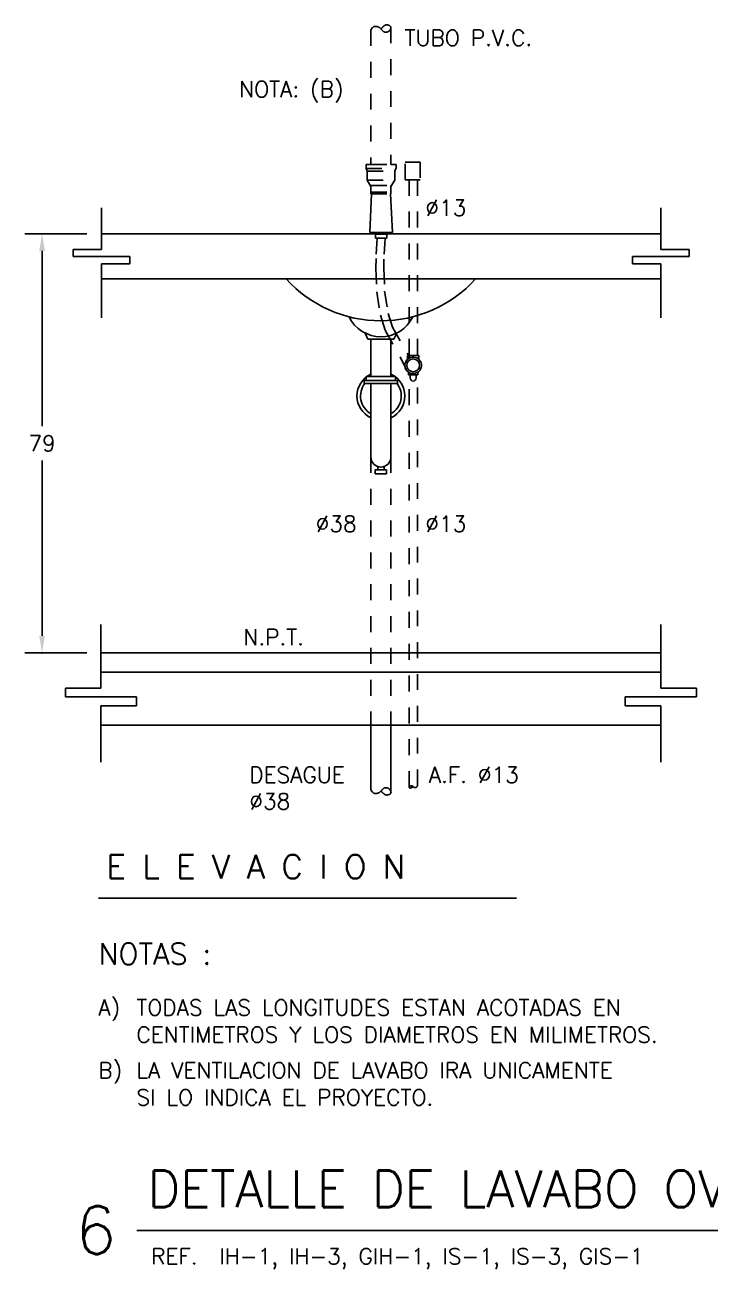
# Model space of a CAD drawing. Extents: x 145.7 to 190.5, y 293.8 to 329.7.
# Drawn here: x 158.45 to 162.75, y 304.97 to 312.79 of the extents above; entities that cross this region are included whole.
import ezdxf
from ezdxf.enums import TextEntityAlignment as Align

# ---------------------------------------------------------------- set-up
doc = ezdxf.new("R2010")
doc.units = 0
doc.header["$LTSCALE"] = 0.4
doc.header["$MEASUREMENT"] = 0
doc.linetypes.add('HIDDEN', pattern=[0.375, 0.25, -0.125])
doc.linetypes.add('HIDDEN2', pattern=[0.1875, 0.125, -0.0625])
doc.layers.add('A13', color=130, linetype='CONTINUOUS')
doc.layers.add('LETRAS', color=50, linetype='CONTINUOUS')
doc.styles.add('ROMANS', font='ROMANS.SHX', dxfattribs={"width": 1.5, "height": 0.3})

msp = doc.modelspace()

# ---------------------------------------------------------------- linework, layer by layer
at = {"layer": 'A13', "linetype": 'HIDDEN'}
for p, q in [((160.619, 312.7547, 55.3421), (160.6205, 312.7575, 55.3421)), ((160.619, 312.7547, 55.3421), (160.619, 311.9109, 55.3421)), ((160.6205, 312.7575, 55.3421), (160.6233, 312.7621, 55.3421)), ((160.6233, 312.7621, 55.3421), (160.6259, 312.7659, 55.3421)), ((160.6259, 312.7659, 55.3421), (160.6282, 312.7689, 55.3421)), ((160.6282, 312.7689, 55.3421), (160.6304, 312.7713, 55.3421)), ((160.6304, 312.7713, 55.3421), (160.6325, 312.7732, 55.3421)), ((160.6325, 312.7732, 55.3421), (160.6345, 312.7746, 55.3421)), ((160.6345, 312.7746, 55.3421), (160.6364, 312.7757, 55.3421)), ((160.6364, 312.7757, 55.3421), (160.6384, 312.7765, 55.3421)), ((160.6384, 312.7765, 55.3421), (160.6405, 312.7771, 55.3421)), ((160.6405, 312.7771, 55.3421), (160.6425, 312.7775, 55.3421)), ((160.6425, 312.7775, 55.3421), (160.6446, 312.7778, 55.3421)), ((160.6446, 312.7778, 55.3421), (160.6466, 312.7779, 55.3421)), ((160.6466, 312.7779, 55.3421), (160.6486, 312.7779, 55.3421)), ((160.6486, 312.7779, 55.3421), (160.6506, 312.7777, 55.3421)), ((160.6506, 312.7777, 55.3421), (160.6526, 312.7775, 55.3421)), ((160.6526, 312.7775, 55.3421), (160.6545, 312.7773, 55.3421)), ((160.6545, 312.7773, 55.3421), (160.6564, 312.777, 55.3421)), ((160.6564, 312.777, 55.3421), (160.6583, 312.7766, 55.3421)), ((160.6583, 312.7766, 55.3421), (160.6601, 312.7761, 55.3421)), ((160.6601, 312.7761, 55.3421), (160.6619, 312.7756, 55.3421)), ((160.6619, 312.7756, 55.3421), (160.6637, 312.7749, 55.3421)), ((160.6637, 312.7749, 55.3421), (160.6654, 312.7743, 55.3421)), ((160.6654, 312.7743, 55.3421), (160.6672, 312.7735, 55.3421)), ((160.6672, 312.7735, 55.3421), (160.6689, 312.7726, 55.3421)), ((160.6689, 312.7726, 55.3421), (160.6706, 312.7717, 55.3421)), ((160.6706, 312.7717, 55.3421), (160.6722, 312.7706, 55.3421)), ((160.6722, 312.7706, 55.3421), (160.6738, 312.7695, 55.3421)), ((160.6738, 312.7695, 55.3421), (160.6755, 312.7684, 55.3421)), ((160.6755, 312.7684, 55.3421), (160.677, 312.7671, 55.3421)), ((160.677, 312.7671, 55.3421), (160.6786, 312.7658, 55.3421)), ((160.6786, 312.7658, 55.3421), (160.6801, 312.7644, 55.3421)), ((160.6801, 312.7644, 55.3421), (160.6815, 312.763, 55.3421)), ((160.6815, 312.763, 55.3421), (160.683, 312.7615, 55.3421)), ((160.683, 312.7615, 55.3421), (160.6844, 312.76, 55.3421)), ((160.6842, 312.7633, 55.3421), (160.6831, 312.7619, 55.3421)), ((160.6853, 312.7646, 55.3421), (160.6842, 312.7633, 55.3421)), ((160.6844, 312.76, 55.3421), (160.6857, 312.7585, 55.3421)), ((160.6863, 312.7659, 55.3421), (160.6853, 312.7646, 55.3421)), ((160.6857, 312.7585, 55.3421), (160.6871, 312.757, 55.3421)), ((160.6874, 312.7671, 55.3421), (160.6863, 312.7659, 55.3421)), ((160.6871, 312.757, 55.3421), (160.6884, 312.7554, 55.3421)), ((160.6884, 312.7684, 55.3421), (160.6874, 312.7671, 55.3421)), ((160.6894, 312.7696, 55.3421), (160.6884, 312.7684, 55.3421)), ((160.6884, 312.7554, 55.3421), (160.6897, 312.754, 55.3421)), ((160.6905, 312.7707, 55.3421), (160.6894, 312.7696, 55.3421)), ((160.6897, 312.754, 55.3421), (160.691, 312.7525, 55.3421)), ((160.6916, 312.7719, 55.3421), (160.6905, 312.7707, 55.3421)), ((160.691, 312.7525, 55.3421), (160.6923, 312.7512, 55.3421)), ((160.6928, 312.7731, 55.3421), (160.6916, 312.7719, 55.3421)), ((160.6923, 312.7512, 55.3421), (160.6936, 312.7499, 55.3421)), ((160.694, 312.7742, 55.3421), (160.6928, 312.7731, 55.3421)), ((160.6936, 312.7499, 55.3421), (160.6949, 312.7486, 55.3421)), ((160.6952, 312.7754, 55.3421), (160.694, 312.7742, 55.3421)), ((160.6949, 312.7486, 55.3421), (160.6962, 312.7475, 55.3421)), ((160.6964, 312.7765, 55.3421), (160.6952, 312.7754, 55.3421)), ((160.6962, 312.7475, 55.3421), (160.6975, 312.7464, 55.3421)), ((160.6976, 312.7776, 55.3421), (160.6964, 312.7765, 55.3421)), ((160.6989, 312.7786, 55.3421), (160.6976, 312.7776, 55.3421)), ((160.7001, 312.7796, 55.3421), (160.6989, 312.7786, 55.3421)), ((160.7012, 312.7806, 55.3421), (160.7001, 312.7796, 55.3421)), ((160.7023, 312.7814, 55.3421), (160.7012, 312.7806, 55.3421)), ((160.7034, 312.7822, 55.3421), (160.7023, 312.7814, 55.3421)), ((160.7045, 312.783, 55.3421), (160.7034, 312.7822, 55.3421)), ((160.7055, 312.7836, 55.3421), (160.7045, 312.783, 55.3421)), ((160.7066, 312.7843, 55.3421), (160.7055, 312.7836, 55.3421)), ((160.7076, 312.7848, 55.3421), (160.7066, 312.7843, 55.3421)), ((160.7088, 312.7853, 55.3421), (160.7076, 312.7848, 55.3421)), ((160.71, 312.7858, 55.3421), (160.7088, 312.7853, 55.3421)), ((160.7112, 312.7862, 55.3421), (160.71, 312.7858, 55.3421)), ((160.7125, 312.7865, 55.3421), (160.7112, 312.7862, 55.3421)), ((160.7139, 312.7868, 55.3421), (160.7125, 312.7865, 55.3421)), ((160.7153, 312.787, 55.3421), (160.7139, 312.7868, 55.3421)), ((160.7168, 312.7872, 55.3421), (160.7153, 312.787, 55.3421)), ((160.7184, 312.7873, 55.3421), (160.7168, 312.7872, 55.3421)), ((160.72, 312.7873, 55.3421), (160.7184, 312.7873, 55.3421)), ((160.7216, 312.7872, 55.3421), (160.72, 312.7873, 55.3421)), ((160.7233, 312.7871, 55.3421), (160.7216, 312.7872, 55.3421)), ((160.725, 312.7868, 55.3421), (160.7233, 312.7871, 55.3421)), ((160.7268, 312.7865, 55.3421), (160.725, 312.7868, 55.3421)), ((160.7285, 312.7861, 55.3421), (160.7268, 312.7865, 55.3421)), ((160.7302, 312.7856, 55.3421), (160.7285, 312.7861, 55.3421)), ((160.73, 312.746, 55.3421), (160.7313, 312.7468, 55.3421)), ((160.7319, 312.785, 55.3421), (160.7302, 312.7856, 55.3421)), ((160.7313, 312.7468, 55.3421), (160.7325, 312.7477, 55.3421)), ((160.7334, 312.7843, 55.3421), (160.7319, 312.785, 55.3421)), ((160.7325, 312.7477, 55.3421), (160.7336, 312.7486, 55.3421)), ((160.7349, 312.7836, 55.3421), (160.7334, 312.7843, 55.3421)), ((160.7336, 312.7486, 55.3421), (160.7346, 312.7495, 55.3421)), ((160.7346, 312.7495, 55.3421), (160.7356, 312.7505, 55.3421)), ((160.7363, 312.7828, 55.3421), (160.7349, 312.7836, 55.3421)), ((160.7356, 312.7505, 55.3421), (160.7365, 312.7515, 55.3421)), ((160.7376, 312.7819, 55.3421), (160.7363, 312.7828, 55.3421)), ((160.7365, 312.7515, 55.3421), (160.7373, 312.7525, 55.3421)), ((160.7373, 312.7525, 55.3421), (160.7381, 312.7536, 55.3421)), ((160.7388, 312.7809, 55.3421), (160.7376, 312.7819, 55.3421)), ((160.7381, 312.7536, 55.3421), (160.7388, 312.7546, 55.3421)), ((160.7399, 312.78, 55.3421), (160.7388, 312.7809, 55.3421)), ((160.7388, 312.7546, 55.3421), (160.7394, 312.7557, 55.3421)), ((160.7394, 312.7557, 55.3421), (160.74, 312.7568, 55.3421)), ((160.7408, 312.779, 55.3421), (160.7399, 312.78, 55.3421)), ((160.74, 312.7568, 55.3421), (160.7406, 312.7579, 55.3421)), ((160.7406, 312.7579, 55.3421), (160.7412, 312.759, 55.3421)), ((160.7417, 312.778, 55.3421), (160.7408, 312.779, 55.3421)), ((160.7412, 312.759, 55.3421), (160.7417, 312.7601, 55.3421)), ((160.7425, 312.777, 55.3421), (160.7417, 312.778, 55.3421)), ((160.7417, 312.7601, 55.3421), (160.7422, 312.7612, 55.3421)), ((160.7422, 312.7612, 55.3421), (160.7428, 312.7623, 55.3421)), ((160.7432, 312.776, 55.3421), (160.7425, 312.777, 55.3421)), ((160.7428, 312.7623, 55.3421), (160.7433, 312.7633, 55.3421)), ((160.7437, 312.775, 55.3421), (160.7432, 312.776, 55.3421)), ((160.7433, 312.7633, 55.3421), (160.7437, 312.7644, 55.3421)), ((160.7442, 312.7741, 55.3421), (160.7437, 312.775, 55.3421)), ((160.7437, 312.7644, 55.3421), (160.7442, 312.7655, 55.3421)), ((160.7446, 312.7732, 55.3421), (160.7442, 312.7741, 55.3421)), ((160.7442, 312.7655, 55.3421), (160.7445, 312.7665, 55.3421)), ((160.7445, 312.7665, 55.3421), (160.7448, 312.7676, 55.3421)), ((160.7449, 312.7723, 55.3421), (160.7446, 312.7732, 55.3421)), ((160.7448, 312.7676, 55.3421), (160.745, 312.7686, 55.3421)), ((160.745, 312.7714, 55.3421), (160.7449, 312.7723, 55.3421)), ((160.745, 312.7718, 55.3421), (160.745, 311.9109, 55.3421)), ((160.7451, 312.7704, 55.3421), (160.745, 312.7714, 55.3421)), ((160.745, 312.7686, 55.3421), (160.7451, 312.7695, 55.3421)), ((160.7451, 312.7695, 55.3421), (160.7451, 312.7704, 55.3421)), ((160.6975, 312.7464, 55.3421), (160.6988, 312.7454, 55.3421)), ((160.6988, 312.7454, 55.3421), (160.7002, 312.7445, 55.3421)), ((160.7002, 312.7445, 55.3421), (160.7016, 312.7438, 55.3421)), ((160.7016, 312.7438, 55.3421), (160.7031, 312.7431, 55.3421)), ((160.7031, 312.7431, 55.3421), (160.7046, 312.7426, 55.3421)), ((160.7046, 312.7426, 55.3421), (160.7062, 312.7422, 55.3421)), ((160.7062, 312.7422, 55.3421), (160.7077, 312.7419, 55.3421)), ((160.7077, 312.7419, 55.3421), (160.7094, 312.7416, 55.3421)), ((160.7094, 312.7416, 55.3421), (160.711, 312.7415, 55.3421)), ((160.711, 312.7415, 55.3421), (160.7127, 312.7415, 55.3421)), ((160.7127, 312.7415, 55.3421), (160.7143, 312.7415, 55.3421)), ((160.7143, 312.7415, 55.3421), (160.716, 312.7416, 55.3421)), ((160.716, 312.7416, 55.3421), (160.7177, 312.7418, 55.3421)), ((160.7177, 312.7418, 55.3421), (160.7194, 312.7421, 55.3421)), ((160.7194, 312.7421, 55.3421), (160.721, 312.7424, 55.3421)), ((160.721, 312.7424, 55.3421), (160.7226, 312.7428, 55.3421)), ((160.7226, 312.7428, 55.3421), (160.7242, 312.7433, 55.3421)), ((160.7242, 312.7433, 55.3421), (160.7258, 312.7439, 55.3421)), ((160.7258, 312.7439, 55.3421), (160.7272, 312.7445, 55.3421)), ((160.7272, 312.7445, 55.3421), (160.7286, 312.7452, 55.3421)), ((160.7286, 312.7452, 55.3421), (160.73, 312.746, 55.3421)), ((160.5885, 311.9109, 55.3421), (160.619, 311.9109, 55.3421)), ((160.5885, 311.9109, 55.3421), (160.5885, 311.8849, 55.3421)), ((160.619, 311.9109, 55.3421), (160.745, 311.9109, 55.3421)), ((160.745, 311.9109, 55.3421), (160.7786, 311.9109, 55.3421)), ((160.7786, 311.9109, 55.3421), (160.7786, 311.8849, 55.3421)), ((160.8353, 311.8142, 55.3421), (160.8353, 311.9255, 55.3421)), ((160.9291, 311.9255, 55.3421), (160.8353, 311.9255, 55.3421)), ((160.9291, 311.9255, 55.3421), (160.9291, 311.8142, 55.3421)), ((160.5885, 311.8849, 55.3421), (160.5951, 311.8675, 55.3421)), ((160.5951, 311.8675, 55.3421), (160.5951, 311.811, 55.3421)), ((160.5951, 311.811, 55.3421), (160.619, 311.7719, 55.3421)), ((160.745, 311.7719, 55.3421), (160.7689, 311.811, 55.3421)), ((160.7689, 311.8675, 55.3421), (160.7754, 311.8849, 55.3421)), ((160.7689, 311.8675, 55.3421), (160.7689, 311.811, 55.3421)), ((160.9291, 311.8142, 55.3421), (160.8353, 311.8142, 55.3421)), ((160.8605, 311.8142, 55.3421), (160.8605, 310.7104, 55.3421)), ((160.9121, 311.8142, 55.3421), (160.9121, 310.7104, 55.3421)), ((160.619, 311.7791, 55.3421), (160.619, 311.7253, 55.3421)), ((160.619, 311.7791, 55.3421), (160.745, 311.7791, 55.3421)), ((160.619, 311.7371, 55.3421), (160.745, 311.7371, 55.3421)), ((160.745, 311.7791, 55.3421), (160.745, 311.7253, 55.3421)), ((160.619, 311.7253, 55.3421), (160.745, 311.7253, 55.3421)), ((160.619, 311.475, 55.3421), (160.745, 311.475, 55.3421)), ((160.619, 311.475, 55.3421), (160.745, 311.475, 55.3421)), ((160.8605, 307.9991, 55.3421), (160.8605, 310.589, 55.3421)), ((160.6186, 310.073, 55.3421), (160.6186, 308.3879, 55.3421)), ((160.7453, 310.073, 55.3421), (160.7453, 308.3879, 55.3421)), ((160.6186, 307.9826, 55.3421), (160.6208, 307.9788, 55.3421)), ((160.6208, 307.9788, 55.3421), (160.6236, 307.9741, 55.3421)), ((160.686, 307.9778, 55.3421), (160.6873, 307.9793, 55.3421)), ((160.6873, 307.9793, 55.3421), (160.6887, 307.9808, 55.3421)), ((160.6887, 307.9808, 55.3421), (160.69, 307.9823, 55.3421)), ((160.69, 307.9823, 55.3421), (160.6913, 307.9837, 55.3421)), ((160.6913, 307.9837, 55.3421), (160.6926, 307.9851, 55.3421)), ((160.6926, 307.9851, 55.3421), (160.6938, 307.9864, 55.3421)), ((160.6938, 307.9864, 55.3421), (160.6951, 307.9876, 55.3421)), ((160.6951, 307.9876, 55.3421), (160.6964, 307.9888, 55.3421)), ((160.6964, 307.9888, 55.3421), (160.6977, 307.9899, 55.3421)), ((160.6977, 307.9899, 55.3421), (160.6991, 307.9908, 55.3421)), ((160.6991, 307.9908, 55.3421), (160.7005, 307.9917, 55.3421)), ((160.7005, 307.9917, 55.3421), (160.7019, 307.9925, 55.3421)), ((160.7019, 307.9925, 55.3421), (160.7034, 307.9931, 55.3421)), ((160.7034, 307.9931, 55.3421), (160.7049, 307.9936, 55.3421)), ((160.7049, 307.9936, 55.3421), (160.7064, 307.9941, 55.3421)), ((160.7064, 307.9941, 55.3421), (160.708, 307.9944, 55.3421)), ((160.708, 307.9944, 55.3421), (160.7096, 307.9946, 55.3421)), ((160.7096, 307.9946, 55.3421), (160.7113, 307.9947, 55.3421)), ((160.7113, 307.9947, 55.3421), (160.7129, 307.9948, 55.3421)), ((160.7129, 307.9948, 55.3421), (160.7146, 307.9948, 55.3421)), ((160.7146, 307.9948, 55.3421), (160.7163, 307.9946, 55.3421)), ((160.7163, 307.9946, 55.3421), (160.718, 307.9944, 55.3421)), ((160.718, 307.9944, 55.3421), (160.7196, 307.9942, 55.3421)), ((160.7196, 307.9942, 55.3421), (160.7213, 307.9938, 55.3421)), ((160.7213, 307.9938, 55.3421), (160.7229, 307.9934, 55.3421)), ((160.7229, 307.9934, 55.3421), (160.7245, 307.9929, 55.3421)), ((160.7245, 307.9929, 55.3421), (160.726, 307.9924, 55.3421)), ((160.726, 307.9924, 55.3421), (160.7275, 307.9917, 55.3421)), ((160.7275, 307.9917, 55.3421), (160.7289, 307.991, 55.3421)), ((160.7289, 307.991, 55.3421), (160.7303, 307.9903, 55.3421)), ((160.7303, 307.9903, 55.3421), (160.7315, 307.9895, 55.3421)), ((160.7315, 307.9895, 55.3421), (160.7327, 307.9886, 55.3421)), ((160.7327, 307.9886, 55.3421), (160.7338, 307.9877, 55.3421)), ((160.7338, 307.9877, 55.3421), (160.7349, 307.9867, 55.3421)), ((160.7349, 307.9867, 55.3421), (160.7359, 307.9858, 55.3421)), ((160.7359, 307.9858, 55.3421), (160.7368, 307.9848, 55.3421)), ((160.7368, 307.9848, 55.3421), (160.7376, 307.9837, 55.3421)), ((160.7376, 307.9837, 55.3421), (160.7383, 307.9827, 55.3421)), ((160.7383, 307.9827, 55.3421), (160.739, 307.9816, 55.3421)), ((160.739, 307.9816, 55.3421), (160.7397, 307.9806, 55.3421)), ((160.7397, 307.9806, 55.3421), (160.7403, 307.9795, 55.3421)), ((160.7403, 307.9795, 55.3421), (160.7409, 307.9784, 55.3421)), ((160.7409, 307.9784, 55.3421), (160.7414, 307.9773, 55.3421)), ((160.6236, 307.9741, 55.3421), (160.6261, 307.9703, 55.3421)), ((160.6261, 307.9703, 55.3421), (160.6285, 307.9673, 55.3421)), ((160.6285, 307.9673, 55.3421), (160.6307, 307.9649, 55.3421)), ((160.6307, 307.9649, 55.3421), (160.6327, 307.9631, 55.3421)), ((160.6327, 307.9631, 55.3421), (160.6347, 307.9617, 55.3421)), ((160.6347, 307.9617, 55.3421), (160.6367, 307.9606, 55.3421)), ((160.6367, 307.9606, 55.3421), (160.6387, 307.9598, 55.3421)), ((160.6387, 307.9598, 55.3421), (160.6407, 307.9592, 55.3421)), ((160.6407, 307.9592, 55.3421), (160.6428, 307.9587, 55.3421)), ((160.6428, 307.9587, 55.3421), (160.6448, 307.9585, 55.3421)), ((160.6448, 307.9585, 55.3421), (160.6469, 307.9584, 55.3421)), ((160.6469, 307.9584, 55.3421), (160.6489, 307.9584, 55.3421)), ((160.6489, 307.9584, 55.3421), (160.6509, 307.9585, 55.3421)), ((160.6509, 307.9585, 55.3421), (160.6528, 307.9587, 55.3421)), ((160.6528, 307.9587, 55.3421), (160.6548, 307.959, 55.3421)), ((160.6548, 307.959, 55.3421), (160.6567, 307.9593, 55.3421)), ((160.6567, 307.9593, 55.3421), (160.6585, 307.9597, 55.3421)), ((160.6585, 307.9597, 55.3421), (160.6604, 307.9602, 55.3421)), ((160.6604, 307.9602, 55.3421), (160.6622, 307.9607, 55.3421)), ((160.6622, 307.9607, 55.3421), (160.6639, 307.9613, 55.3421)), ((160.6639, 307.9613, 55.3421), (160.6657, 307.962, 55.3421)), ((160.6657, 307.962, 55.3421), (160.6674, 307.9628, 55.3421)), ((160.6674, 307.9628, 55.3421), (160.6691, 307.9636, 55.3421)), ((160.6691, 307.9636, 55.3421), (160.6708, 307.9646, 55.3421)), ((160.6708, 307.9646, 55.3421), (160.6725, 307.9656, 55.3421)), ((160.6725, 307.9656, 55.3421), (160.6741, 307.9667, 55.3421)), ((160.6741, 307.9667, 55.3421), (160.6757, 307.9679, 55.3421)), ((160.6757, 307.9679, 55.3421), (160.6773, 307.9691, 55.3421)), ((160.6773, 307.9691, 55.3421), (160.6788, 307.9705, 55.3421)), ((160.6788, 307.9705, 55.3421), (160.6803, 307.9718, 55.3421)), ((160.6803, 307.9718, 55.3421), (160.6818, 307.9733, 55.3421)), ((160.6818, 307.9733, 55.3421), (160.6832, 307.9747, 55.3421)), ((160.6832, 307.9747, 55.3421), (160.6846, 307.9763, 55.3421)), ((160.6844, 307.973, 55.3421), (160.6833, 307.9744, 55.3421)), ((160.6855, 307.9717, 55.3421), (160.6844, 307.973, 55.3421)), ((160.6846, 307.9763, 55.3421), (160.686, 307.9778, 55.3421)), ((160.6866, 307.9704, 55.3421), (160.6855, 307.9717, 55.3421)), ((160.6876, 307.9691, 55.3421), (160.6866, 307.9704, 55.3421)), ((160.6887, 307.9679, 55.3421), (160.6876, 307.9691, 55.3421)), ((160.6897, 307.9667, 55.3421), (160.6887, 307.9679, 55.3421)), ((160.6908, 307.9655, 55.3421), (160.6897, 307.9667, 55.3421)), ((160.6919, 307.9643, 55.3421), (160.6908, 307.9655, 55.3421)), ((160.693, 307.9632, 55.3421), (160.6919, 307.9643, 55.3421)), ((160.6942, 307.962, 55.3421), (160.693, 307.9632, 55.3421)), ((160.6955, 307.9609, 55.3421), (160.6942, 307.962, 55.3421)), ((160.6967, 307.9597, 55.3421), (160.6955, 307.9609, 55.3421)), ((160.6979, 307.9587, 55.3421), (160.6967, 307.9597, 55.3421)), ((160.6991, 307.9576, 55.3421), (160.6979, 307.9587, 55.3421)), ((160.7003, 307.9566, 55.3421), (160.6991, 307.9576, 55.3421)), ((160.7015, 307.9557, 55.3421), (160.7003, 307.9566, 55.3421)), ((160.7026, 307.9548, 55.3421), (160.7015, 307.9557, 55.3421)), ((160.7037, 307.954, 55.3421), (160.7026, 307.9548, 55.3421)), ((160.7047, 307.9533, 55.3421), (160.7037, 307.954, 55.3421)), ((160.7058, 307.9526, 55.3421), (160.7047, 307.9533, 55.3421)), ((160.7068, 307.952, 55.3421), (160.7058, 307.9526, 55.3421)), ((160.7079, 307.9514, 55.3421), (160.7068, 307.952, 55.3421)), ((160.709, 307.9509, 55.3421), (160.7079, 307.9514, 55.3421)), ((160.7102, 307.9505, 55.3421), (160.709, 307.9509, 55.3421)), ((160.7115, 307.9501, 55.3421), (160.7102, 307.9505, 55.3421)), ((160.7128, 307.9497, 55.3421), (160.7115, 307.9501, 55.3421)), ((160.7141, 307.9494, 55.3421), (160.7128, 307.9497, 55.3421)), ((160.7156, 307.9492, 55.3421), (160.7141, 307.9494, 55.3421)), ((160.7171, 307.949, 55.3421), (160.7156, 307.9492, 55.3421)), ((160.7186, 307.949, 55.3421), (160.7171, 307.949, 55.3421)), ((160.7202, 307.9489, 55.3421), (160.7186, 307.949, 55.3421)), ((160.7219, 307.949, 55.3421), (160.7202, 307.9489, 55.3421)), ((160.7236, 307.9492, 55.3421), (160.7219, 307.949, 55.3421)), ((160.7253, 307.9494, 55.3421), (160.7236, 307.9492, 55.3421)), ((160.727, 307.9498, 55.3421), (160.7253, 307.9494, 55.3421)), ((160.7288, 307.9502, 55.3421), (160.727, 307.9498, 55.3421)), ((160.7305, 307.9507, 55.3421), (160.7288, 307.9502, 55.3421)), ((160.7321, 307.9513, 55.3421), (160.7305, 307.9507, 55.3421)), ((160.7337, 307.9519, 55.3421), (160.7321, 307.9513, 55.3421)), ((160.7352, 307.9527, 55.3421), (160.7337, 307.9519, 55.3421)), ((160.7366, 307.9535, 55.3421), (160.7352, 307.9527, 55.3421)), ((160.7379, 307.9544, 55.3421), (160.7366, 307.9535, 55.3421)), ((160.7391, 307.9553, 55.3421), (160.7379, 307.9544, 55.3421)), ((160.7401, 307.9563, 55.3421), (160.7391, 307.9553, 55.3421)), ((160.7411, 307.9573, 55.3421), (160.7401, 307.9563, 55.3421)), ((160.742, 307.9583, 55.3421), (160.7411, 307.9573, 55.3421)), ((160.7414, 307.9773, 55.3421), (160.742, 307.9762, 55.3421)), ((160.742, 307.9762, 55.3421), (160.7425, 307.9751, 55.3421)), ((160.7428, 307.9593, 55.3421), (160.742, 307.9583, 55.3421)), ((160.7425, 307.9751, 55.3421), (160.743, 307.974, 55.3421)), ((160.7434, 307.9603, 55.3421), (160.7428, 307.9593, 55.3421)), ((160.743, 307.974, 55.3421), (160.7435, 307.9729, 55.3421)), ((160.744, 307.9612, 55.3421), (160.7434, 307.9603, 55.3421)), ((160.7435, 307.9729, 55.3421), (160.744, 307.9718, 55.3421)), ((160.744, 307.9718, 55.3421), (160.7444, 307.9708, 55.3421)), ((160.7445, 307.9621, 55.3421), (160.744, 307.9612, 55.3421)), ((160.7444, 307.9708, 55.3421), (160.7448, 307.9697, 55.3421)), ((160.7448, 307.9631, 55.3421), (160.7445, 307.9621, 55.3421)), ((160.7448, 307.9697, 55.3421), (160.7451, 307.9687, 55.3421)), ((160.7451, 307.964, 55.3421), (160.7448, 307.9631, 55.3421)), ((160.7451, 307.9687, 55.3421), (160.7453, 307.9677, 55.3421)), ((160.7453, 307.9649, 55.3421), (160.7451, 307.964, 55.3421)), ((160.7453, 307.9677, 55.3421), (160.7454, 307.9667, 55.3421)), ((160.7454, 307.9658, 55.3421), (160.7453, 307.9649, 55.3421)), ((160.7454, 307.9667, 55.3421), (160.7454, 307.9658, 55.3421))]:
    msp.add_line(p, q, dxfattribs=at)
at = {"layer": 'A13', "color": 20, "linetype": 'HIDDEN'}
for p, q in [((160.5885, 311.8849, 55.3421), (160.7786, 311.8849, 55.3421)), ((160.5951, 311.8675, 55.3421), (160.7689, 311.8675, 55.3421)), ((160.5951, 311.811, 55.3421), (160.7689, 311.811, 55.3421))]:
    msp.add_line(p, q, dxfattribs=at)
at = {"layer": 'A13'}
for p, q in [((160.6237, 311.7253, 55.3421), (160.6119, 311.4827, 55.3421)), ((160.7423, 311.7253, 55.3421), (160.7542, 311.4827, 55.3421)), ((158.9232, 311.475, 55.3421), (162.4407, 311.475, 55.3421)), ((160.7542, 311.4827, 55.3421), (160.6119, 311.4827, 55.3421)), ((160.6476, 311.4465, 55.3421), (160.6476, 311.4717, 55.3421)), ((160.6476, 311.4717, 55.3421), (160.7185, 311.4717, 55.3421)), ((160.6476, 311.4465, 55.3421), (160.7185, 311.4465, 55.3421)), ((160.6568, 311.4717, 55.3421), (160.6568, 311.4827, 55.3421)), ((160.7093, 311.4717, 55.3421), (160.7093, 311.4827, 55.3421)), ((158.9232, 311.1916, 55.3421), (162.4407, 311.1916, 55.3421)), ((160.5829, 310.8514, 55.3421), (160.6004, 310.8128, 55.3421)), ((160.6004, 310.8128, 55.3421), (160.7635, 310.8128, 55.3421)), ((160.6186, 310.8128, 55.3421), (160.6186, 310.5774, 55.3421)), ((160.7453, 310.8128, 55.3421), (160.7453, 310.5774, 55.3421)), ((160.781, 310.8514, 55.3421), (160.7635, 310.8128, 55.3421)), ((160.8499, 310.7104, 55.3421), (160.9195, 310.7104, 55.3421)), ((160.8499, 310.687, 55.3421), (160.8499, 310.7104, 55.3421)), ((160.8499, 310.687, 55.3421), (160.8499, 310.7104, 55.3421)), ((160.8499, 310.7104, 55.3421), (160.9195, 310.7104, 55.3421)), ((160.5895, 310.5529, 55.3421), (160.5895, 310.5774, 55.3421)), ((160.5895, 310.5774, 55.3421), (160.7744, 310.5774, 55.3421)), ((160.7744, 310.5774, 55.3421), (160.7744, 310.5529, 55.3421)), ((160.8559, 310.5895, 55.3421), (160.8559, 310.6048, 55.3421)), ((160.8559, 310.5895, 55.3421), (160.8559, 310.6048, 55.3421)), ((160.8559, 310.5895, 55.3421), (160.9134, 310.5895, 55.3421)), ((160.8559, 310.5895, 55.3421), (160.9134, 310.5895, 55.3421)), ((160.8655, 310.5692, 55.3421), (160.8655, 310.5895, 55.3421)), ((160.8655, 310.5692, 55.3421), (160.8655, 310.5895, 55.3421)), ((160.9038, 310.5692, 55.3421), (160.9038, 310.5895, 55.3421)), ((160.9038, 310.5692, 55.3421), (160.9038, 310.5895, 55.3421)), ((160.9134, 310.5895, 55.3421), (160.9134, 310.6048, 55.3421)), ((160.9134, 310.5895, 55.3421), (160.9134, 310.6048, 55.3421)), ((160.5772, 310.5345, 55.3421), (160.5772, 310.5529, 55.3421)), ((160.5772, 310.5529, 55.3421), (160.7867, 310.5529, 55.3421)), ((160.7867, 310.5345, 55.3421), (160.5772, 310.5345, 55.3421)), ((160.7744, 310.5529, 55.3421), (160.5895, 310.5529, 55.3421)), ((160.6186, 310.5345, 55.3421), (160.6186, 310.073, 55.3421)), ((160.7453, 310.5345, 55.3421), (160.7453, 310.073, 55.3421)), ((160.7867, 310.5529, 55.3421), (160.7867, 310.5345, 55.3421)), ((160.6186, 308.3879, 55.3421), (160.6186, 307.9825, 55.3421)), ((160.7453, 308.3879, 55.3421), (160.7453, 307.9674, 55.3421))]:
    msp.add_line(p, q, dxfattribs=at)
at = {"layer": 'A13', "color": 20}
for p, q in [((158.9264, 311.6384, 55.3421), (158.9264, 311.3761, 55.3421)), ((162.4407, 311.6384, 55.3421), (162.4407, 311.3761, 55.3421)), ((158.7477, 311.3761, 55.3421), (158.7477, 311.3314, 55.3421)), ((158.9264, 311.3761, 55.3421), (158.7477, 311.3761, 55.3421)), ((162.4407, 311.3761, 55.3421), (162.6194, 311.3761, 55.3421)), ((162.6194, 311.3761, 55.3421), (162.6194, 311.3314, 55.3421)), ((158.7477, 311.3314, 55.3421), (159.1052, 311.3314, 55.3421)), ((159.1052, 311.2868, 55.3421), (158.9264, 311.2868, 55.3421)), ((158.9264, 311.2868, 55.3421), (158.9264, 310.9461, 55.3421)), ((159.1052, 311.3314, 55.3421), (159.1052, 311.2868, 55.3421)), ((162.2619, 311.3314, 55.3421), (162.2619, 311.2868, 55.3421)), ((162.6194, 311.3314, 55.3421), (162.2619, 311.3314, 55.3421)), ((162.2619, 311.2868, 55.3421), (162.4407, 311.2868, 55.3421)), ((162.4407, 311.2868, 55.3421), (162.4407, 310.9461, 55.3421)), ((160.6622, 310.0129, 55.3421), (160.6622, 309.992, 55.3421)), ((160.7017, 310.0129, 55.3421), (160.7017, 309.992, 55.3421)), ((160.6468, 309.967, 55.3421), (160.6468, 309.992, 55.3421)), ((160.6468, 309.992, 55.3421), (160.7171, 309.992, 55.3421)), ((160.7171, 309.967, 55.3421), (160.6468, 309.967, 55.3421)), ((160.7171, 309.992, 55.3421), (160.7171, 309.967, 55.3421)), ((158.9232, 309.0211, 55.3421), (158.9232, 308.6207, 55.3421)), ((162.4407, 309.0211, 55.3421), (162.4407, 308.6207, 55.3421)), ((158.6998, 308.6207, 55.3421), (158.6998, 308.5649, 55.3421)), ((158.9232, 308.6207, 55.3421), (158.6998, 308.6207, 55.3421)), ((162.4407, 308.6207, 55.3421), (162.6641, 308.6207, 55.3421)), ((162.6641, 308.6207, 55.3421), (162.6641, 308.5649, 55.3421)), ((158.6998, 308.5649, 55.3421), (159.1467, 308.5649, 55.3421)), ((159.1467, 308.5649, 55.3421), (159.1467, 308.509, 55.3421)), ((162.2172, 308.5649, 55.3421), (162.2172, 308.509, 55.3421)), ((162.6641, 308.5649, 55.3421), (162.2172, 308.5649, 55.3421)), ((159.1467, 308.509, 55.3421), (158.9232, 308.509, 55.3421)), ((158.9232, 308.509, 55.3421), (158.9232, 308.1557, 55.3421)), ((162.2172, 308.509, 55.3421), (162.4407, 308.509, 55.3421)), ((162.4407, 308.509, 55.3421), (162.4407, 308.1557, 55.3421))]:
    msp.add_line(p, q, dxfattribs=at)
at = {"layer": 'A13', "color": 20, "linetype": 'ByBlock'}
for p, q in [((158.8355, 311.475, 55.3421), (158.4453, 311.475, 55.3421)), ((158.5533, 311.367, 55.3421), (158.5533, 310.2663, 55.3421)), ((158.5533, 308.9496, 55.3421), (158.5533, 310.0503, 55.3421)), ((158.8355, 308.8416, 55.3421), (158.4453, 308.8416, 55.3421))]:
    msp.add_line(p, q, dxfattribs=at)
at = {"layer": 'A13', "linetype": 'ByBlock'}
msp.add_line((160.5413, 311.475, 55.3421), (161.5514, 311.475, 55.3421), dxfattribs=at)
at = {"layer": 'A13', "linetype": 'Continuous'}
for p, q in [((160.7185, 311.4717, 55.3421), (160.7185, 311.4465, 55.3421)), ((160.9195, 310.7104, 55.3421), (160.9195, 310.6868, 55.3421)), ((160.9195, 310.7104, 55.3421), (160.9195, 310.6868, 55.3421))]:
    msp.add_line(p, q, dxfattribs=at)
at = {"layer": 'A13', "color": 50}
for p, q in [((158.9232, 308.8416, 55.3421), (162.4407, 308.8416, 55.3421)), ((158.9077, 307.3003, 55.3421), (161.5341, 307.3003, 55.3421))]:
    msp.add_line(p, q, dxfattribs=at)
at = {"layer": 'A13', "color": 90}
for p, q in [((158.9232, 308.7213, 55.3421), (162.4407, 308.7213, 55.3421)), ((158.9232, 308.3879, 55.3421), (162.4407, 308.3879, 55.3421))]:
    msp.add_line(p, q, dxfattribs=at)
at = {"layer": 'A13', "linetype": 'HIDDEN2', "elevation": 55.3421}
for points in [[(160.6581, 311.4465), (160.6514, 311.32), (160.6493, 311.2584), (160.6557, 311.1095), (160.6791, 310.9627), (160.7089, 310.8692), (160.8026, 310.7011), (160.8337, 310.6376)], [(160.708, 311.4465), (160.7013, 311.3161), (160.6993, 311.2586), (160.7055, 311.1145), (160.7279, 310.9743), (160.755, 310.8891), (160.8469, 310.7243), (160.8614, 310.6947)]]:
    msp.add_lwpolyline(points, dxfattribs=at)
at = {"layer": 'A13', "linetype": 'HIDDEN', "elevation": 55.3421}
msp.add_lwpolyline([(160.9121, 308.009), (160.9121, 310.589)], dxfattribs=at)
at = {"layer": 'A13'}
msp.add_lwpolyline([(160.9121, 308.009), (160.9109, 308.0061), (160.9098, 308.0039), (160.9087, 308.0021), (160.9078, 308.0007), (160.9069, 307.9997), (160.906, 307.9989), (160.9052, 307.9983), (160.9043, 307.9979), (160.9035, 307.9975), (160.9027, 307.9971), (160.9019, 307.9968), (160.9011, 307.9965), (160.9003, 307.9962), (160.8995, 307.996), (160.8988, 307.9958), (160.898, 307.9957), (160.8973, 307.9956), (160.8965, 307.9956), (160.8958, 307.9956), (160.8951, 307.9956), (160.8944, 307.9957), (160.8937, 307.9959), (160.893, 307.996), (160.8924, 307.9962), (160.8917, 307.9965), (160.8911, 307.9968), (160.8904, 307.9971), (160.8898, 307.9974), (160.8891, 307.9978), (160.8885, 307.9983), (160.8878, 307.9987), (160.8872, 307.9993), (160.8865, 307.9998), (160.8858, 308.0004), (160.8852, 308.0009), (160.8845, 308.0015), (160.8838, 308.0021), (160.8832, 308.0027), (160.8825, 308.0032), (160.8819, 308.0037), (160.8813, 308.0042), (160.8807, 308.0046), (160.8801, 308.005), (160.8795, 308.0053), (160.8789, 308.0056), (160.8782, 308.0059), (160.8774, 308.0061), (160.8766, 308.0062), (160.8757, 308.0063), (160.8748, 308.0064), (160.8738, 308.0065), (160.8727, 308.0064), (160.8717, 308.0064), (160.8707, 308.0063), (160.8697, 308.0061), (160.8688, 308.0059), (160.8679, 308.0057), (160.8671, 308.0054), (160.8663, 308.0051), (160.8656, 308.0048), (160.865, 308.0044), (160.8644, 308.004), (160.8638, 308.0035), (160.8633, 308.0031), (160.8628, 308.0026), (160.8623, 308.0021), (160.8619, 308.0015), (160.8615, 308.001), (160.8611, 308.0005), (160.8608, 307.9999), (160.8606, 307.9994), (160.8604, 307.9989), (160.8603, 307.9984), (160.8602, 307.9979), (160.8602, 307.9975), (160.8603, 307.997), (160.8604, 307.9966), (160.8606, 307.9962), (160.8608, 307.9958), (160.8611, 307.9954), (160.8614, 307.9951), (160.8617, 307.9947), (160.8621, 307.9944), (160.8625, 307.9941), (160.8629, 307.9938), (160.8633, 307.9936), (160.8636, 307.9934), (160.864, 307.9932), (160.8643, 307.9931), (160.8645, 307.993), (160.8648, 307.9929), (160.865, 307.9929), (160.8653, 307.9929), (160.8655, 307.9929), (160.8658, 307.9929), (160.8661, 307.9929), (160.8665, 307.9929), (160.8669, 307.9929), (160.8674, 307.993), (160.8679, 307.993), (160.8684, 307.993), (160.8689, 307.9931), (160.8695, 307.9932), (160.87, 307.9934), (160.8706, 307.9936), (160.8712, 307.9938), (160.8719, 307.9941), (160.8725, 307.9944), (160.8732, 307.9948), (160.8739, 307.9951), (160.8746, 307.9955), (160.8753, 307.996), (160.8761, 307.9964), (160.877, 307.9968), (160.8779, 307.9973), (160.879, 307.9978), (160.8803, 307.9984), (160.8819, 307.999), (160.8837, 307.9996), (160.8857, 308.0003)], dxfattribs=at)
msp.add_circle((160.8846, 310.6482, 55.3421), 0.0402, dxfattribs=at)
for centre, radius, start, end in [((160.682, 311.7306, 55.3421), 0.8025, 222.19349, 270), ((160.682, 311.7306, 55.3421), 0.8025, 270, 317.80651), ((160.682, 311.0508, 55.3421), 0.2227, 205.89354, 334.10646), ((160.682, 310.456, 55.3421), 0.1507, 114.85606, 245.14394), ((160.682, 310.456, 55.3421), 0.1507, 294.85606, 65.14394), ((160.8846, 310.5692, 55.3421), 0.0192, 180, 0), ((160.8846, 310.5692, 55.3421), 0.0192, 180, 0), ((160.682, 310.456, 55.3421), 0.128, 142.15294, 240.34906), ((160.682, 310.456, 55.3421), 0.128, 299.65094, 37.84706), ((160.682, 310.073, 55.3421), 0.0633, 180, 0)]:
    msp.add_arc(centre, radius, start, end, dxfattribs=at)
at = {"layer": 'A13', "color": 20, "linetype": 'Continuous'}
msp.add_arc((160.8846, 310.6482, 55.3421), 0.052, 40.64931, 40.38327, dxfattribs=at)
at = {"layer": 'A13', "color": 20, "linetype": 'ByBlock'}
msp.add_point((158.5533, 308.8416, 55.3421), dxfattribs=at)
for points in [[(158.5353, 311.367, 55.3421), (158.5713, 311.367, 55.3421), (158.5533, 311.475, 55.3421)], [(158.5353, 308.9496, 55.3421), (158.5713, 308.9496, 55.3421), (158.5533, 308.8416, 55.3421)]]:
    msp.add_solid(points, dxfattribs=at)
at = {"layer": 'LETRAS', "color": 90}
msp.add_line((159.1481, 305.2134), (167.3267, 305.2134), dxfattribs=at)

# ---------------------------------------------------------------- texts
at = {"layer": 'LETRAS', "style": 'ROMANS'}
for s, height, p in [('TUBO P.V.C.', 0.1, (160.8311, 312.6556, 55.3421)), ('NOTA: (B)', 0.1, (159.7913, 312.3334, 55.3421)), ('%%C13', 0.1, (160.9611, 311.5874, 55.3421)), ('%%c38', 0.1, (160.2724, 309.6026, 55.3421)), ('%%C13', 0.1, (160.9611, 309.6026, 55.3421)), ('N.P.T.', 0.1, (159.8175, 308.8907, 55.3421)), ('DESAGUE', 0.1, (159.8553, 308.0257, 55.3421)), ('A.F. %%C13', 0.1, (160.9826, 308.0257, 55.3421)), ('%%c38', 0.1, (159.8553, 307.8591, 55.3421)), ('A)', 0.10003, (158.9069, 306.5635, 55.3421)), ('TODAS LAS LONGITUDES ESTAN ACOTADAS EN', 0.100027, (159.146, 306.5635, 55.3421)), ('CENTIMETROS Y LOS DIAMETROS EN MILIMETROS.', 0.100027, (159.146, 306.3935, 55.3421)), ('B)', 0.10003, (158.9069, 306.1695, 55.3421)), ('LA VENTILACION DE LAVABO IRA UNICAMENTE', 0.100027, (159.146, 306.1695, 55.3421)), ('SI LO INDICA EL PROYECTO.', 0.100027, (159.146, 305.9995, 55.3421)), ('REF.  IH-1, IH-3, GIH-1, IS-1, IS-3, GIS-1', 0.1, (159.2388, 305.0011))]:
    msp.add_text(s, height=height, dxfattribs=at).set_placement(p)
at = {"layer": 'LETRAS', "linetype": 'ByBlock', "style": 'ROMANS'}
msp.add_text('79', height=0.1, dxfattribs=at).set_placement((158.5533, 310.1583, 55.3421), align=Align.MIDDLE_CENTER)
at = {"layer": 'LETRAS', "color": 90, "style": 'ROMANS'}
for s, height, p in [('E L E V A C I O N', 0.15, (158.9581, 307.4242, 55.3421)), ('NOTAS :', 0.13328, (158.9078, 306.8843, 55.3421)), ('DETALLE DE LAVABO OVALIN CON AGUA FRIA.', 0.23, (159.215, 305.3597)), ('6', 0.3, (158.7622, 305.0653))]:
    msp.add_text(s, height=height, dxfattribs=at).set_placement(p)

doc.saveas('drawing.dxf')
